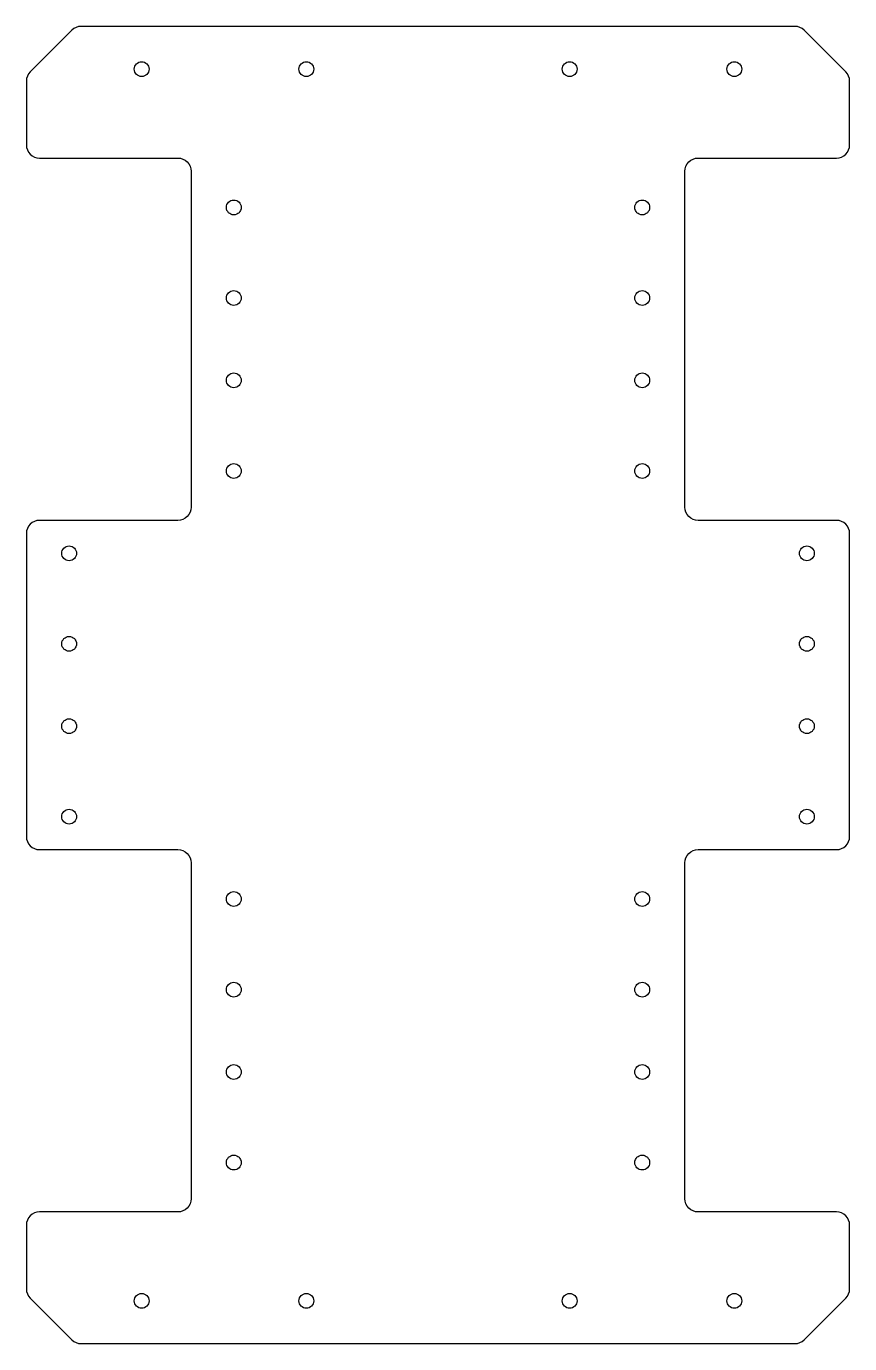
# Model space of a CAD drawing. Header units: millimetres. Extents: x -250 to 0, y -400 to 0.
import ezdxf

# ---------------------------------------------------------------- set-up
doc = ezdxf.new("R2010")
doc.units = ezdxf.units.MM

msp = doc.modelspace()

# ---------------------------------------------------------------- linework, layer by layer
msp.add_lwpolyline([(0, -364, 0.414214), (-4, -360), (-46, -360, -0.414214), (-50, -356), (-50, -254, -0.414214), (-46, -250), (-4, -250, 0.414214), (0, -246), (0, -154, 0.414214), (-4, -150), (-46, -150, -0.414214), (-50, -146), (-50, -44, -0.414214), (-46, -40), (-4, -40, 0.414214), (0, -36), (0, -16.66, 0.198912), (-1.17, -13.83), (-13.83, -1.17, 0.198912), (-16.66, 0), (-233.34, 0, 0.198912), (-236.17, -1.17), (-248.83, -13.83, 0.198912), (-250, -16.66), (-250, -36, 0.414214), (-246, -40), (-204, -40, -0.414214), (-200, -44), (-200, -146, -0.414214), (-204, -150), (-246, -150, 0.414214), (-250, -154), (-250, -246, 0.414214), (-246, -250), (-204, -250, -0.414214), (-200, -254), (-200, -356, -0.414214), (-204, -360), (-246, -360, 0.414214), (-250, -364), (-250, -383.34, 0.198912), (-248.83, -386.17), (-236.17, -398.83, 0.198912), (-233.34, -400), (-16.66, -400, 0.198912), (-13.83, -398.83), (-1.17, -386.17, 0.198912), (0, -383.34)], format="xyb", close=True)
for centre in [(-215, -13), (-165, -13), (-85, -13), (-35, -13), (-187, -55), (-63, -55), (-187, -82.5), (-63, -82.5), (-187, -107.5), (-63, -107.5), (-187, -135), (-63, -135), (-237, -160), (-13, -160), (-237, -187.5), (-13, -187.5), (-237, -212.5), (-13, -212.5), (-237, -240), (-13, -240), (-187, -265), (-63, -265), (-187, -292.5), (-63, -292.5), (-187, -317.5), (-63, -317.5), (-187, -345), (-63, -345), (-215, -387), (-165, -387), (-85, -387), (-35, -387)]:
    msp.add_circle(centre, 2.25)

doc.saveas('drawing.dxf')
